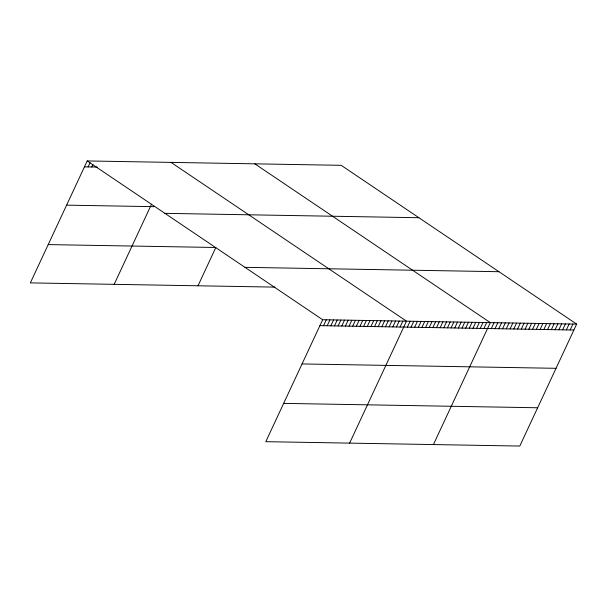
<?xml version="1.0" encoding="UTF-8"?>
<svg xmlns="http://www.w3.org/2000/svg" width="607" height="607" viewBox="0 0 607 607"><rect width="100%" height="100%" fill="white"/><g stroke="black" fill="none" stroke-linecap="round" stroke-linejoin="round"><path stroke-width="0.91" d="M576.65 324.108L322.666 319.73L265.798 441.676L519.789 446.054L576.65 324.108L341.202 165.324L87.211 160.946L30.35 282.892L274.948 287.111M88.098 166.925L90.071 162.699M91.74 166.986L92.924 164.451M114.169 284.334L151.507 204.248M197.981 285.783L215.834 247.489L48.203 244.598M323.546 325.709L326.308 319.79M327.196 325.769L329.95 319.851M330.838 325.83L333.592 319.919M334.48 325.898L337.242 319.98M338.122 325.959L340.884 320.041M341.771 326.02L344.526 320.109M345.413 326.088L348.175 320.17M349.055 326.149L351.817 320.23M352.705 326.209L355.459 320.291M356.347 326.27L359.101 320.359M359.989 326.338L362.751 320.42M363.631 326.399L366.393 320.481M367.281 326.46L370.035 320.549M370.923 326.528L373.684 320.61M374.565 326.589L377.326 320.671M378.214 326.649L380.968 320.731M381.856 326.71L384.61 320.8M385.498 326.778L388.26 320.86M389.14 326.839L391.902 320.921M392.79 326.9L395.544 320.989M396.432 326.968L399.194 321.05M400.074 327.029L402.836 321.111M349.617 443.118L406.478 321.171L171.03 162.388M407.365 327.15L410.12 321.24M411.007 327.219L413.769 321.3M414.649 327.279L417.411 321.361M418.299 327.34L421.053 321.429M421.941 327.408L424.703 321.49M425.583 327.469L428.345 321.551M429.232 327.53L431.987 321.611M432.874 327.59L435.629 321.68M436.516 327.659L439.278 321.74M440.158 327.719L442.92 321.801M443.808 327.78L446.562 321.869M447.45 327.848L450.212 321.93M451.092 327.909L453.854 321.991M454.742 327.97L457.496 322.051M458.384 328.03L461.138 322.12M462.026 328.099L464.787 322.18M465.668 328.159L468.429 322.241M469.317 328.22L472.071 322.309M472.959 328.288L475.721 322.37M476.601 328.349L479.363 322.431M480.251 328.41L483.005 322.492M483.893 328.47L486.647 322.56M433.428 444.567L490.297 322.62L254.849 163.837M491.291 328.599L494.052 322.681M495.046 328.668L497.801 322.749M498.802 328.728L501.557 322.818M502.55 328.797L505.312 322.878M506.306 328.857L509.068 322.947M510.062 328.926L512.824 323.007M513.818 328.986L516.58 323.076M517.574 329.055L520.328 323.136M521.33 329.115L524.084 323.205M525.085 329.184L527.84 323.265M528.834 329.252L531.595 323.334M532.589 329.313L535.351 323.394M536.345 329.381L539.107 323.463M540.101 329.442L542.855 323.523M543.857 329.51L546.611 323.592M547.613 329.571L550.367 323.66M551.361 329.639L554.123 323.721M555.117 329.7L557.879 323.789M558.872 329.768L561.634 323.85M562.628 329.829L565.383 323.918M566.384 329.897L569.138 323.979M570.14 329.958L572.894 324.047M84.456 166.857L97.211 167.077M66.603 205.151L154.064 206.661M164.914 213.345L418.898 217.723M244.962 267.33L498.954 271.708M319.904 325.648L573.888 330.026M302.051 363.934L556.035 368.312M283.651 403.382L537.643 407.767M87.211 160.946L322.666 319.73"/></g></svg>
